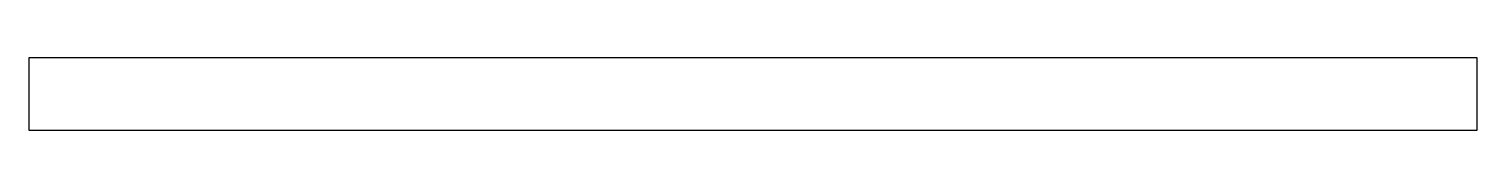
# Model space of a CAD drawing. Extents: x 386 to 486, y 784 to 789.
import ezdxf

# ---------------------------------------------------------------- set-up
doc = ezdxf.new("R2010")
doc.units = 0

msp = doc.modelspace()

# ---------------------------------------------------------------- linework, layer by layer
for p, q in [((485.76, 788.92), (385.76, 788.92)), ((385.76, 788.92), (385.76, 783.92)), ((485.76, 783.92), (485.76, 788.92)), ((385.76, 783.92), (485.76, 783.92))]:
    msp.add_line(p, q)

doc.saveas('drawing.dxf')
